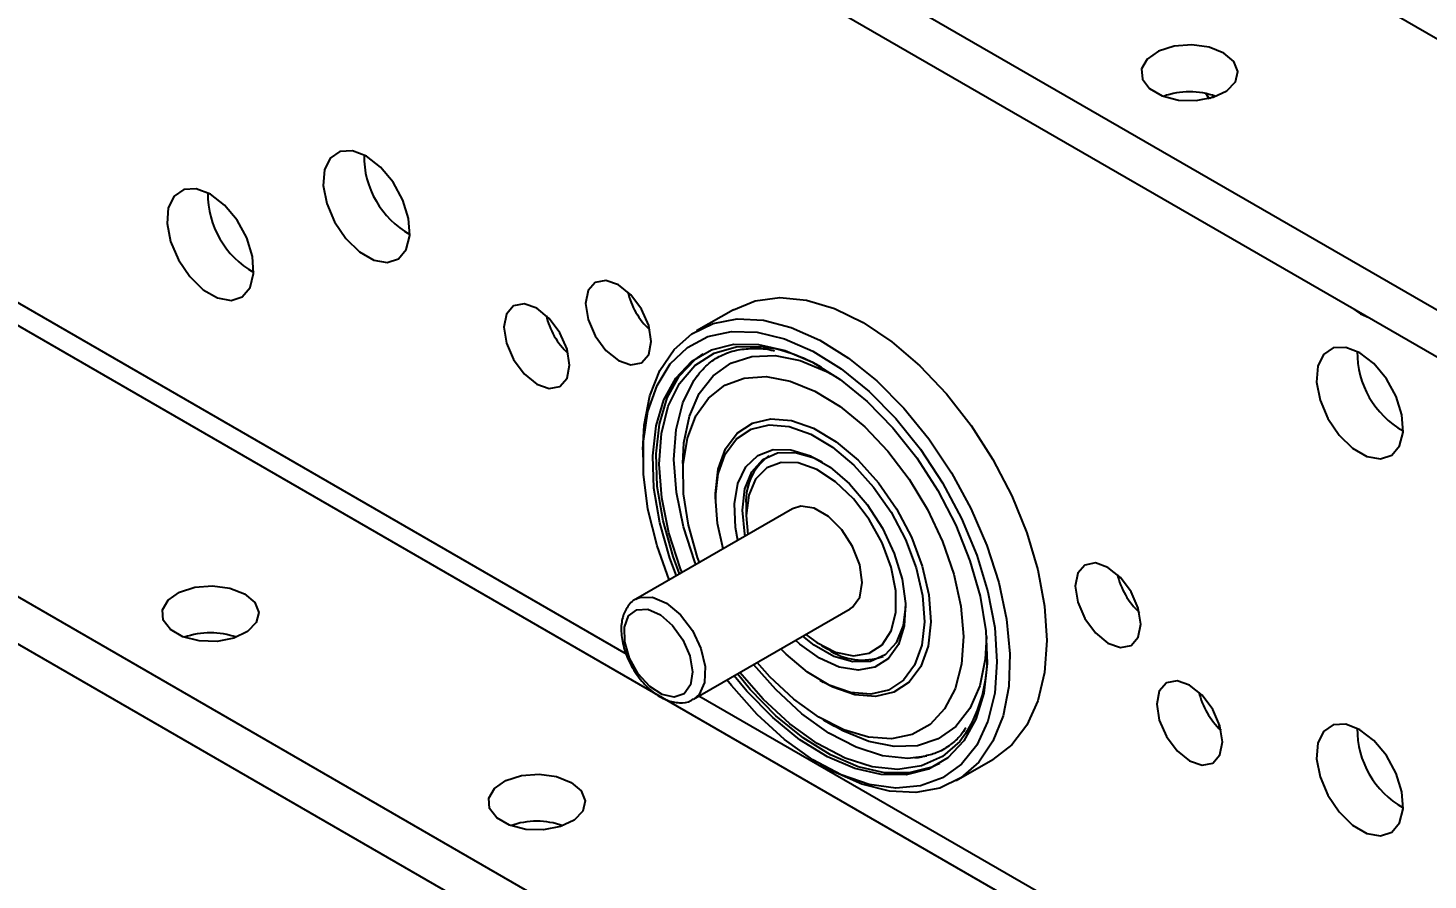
# Model space of a CAD drawing. Header units: inches. Extents: x 0 to 11, y 0 to 8.4.
# Drawn here: x 6.6339 to 6.8867, y 5.04 to 5.1938 of the extents above; entities that cross this region are included whole.
import ezdxf

# ---------------------------------------------------------------- set-up
doc = ezdxf.new("R2010")
doc.units = ezdxf.units.IN
doc.header["$MEASUREMENT"] = 0
doc.header["$PDSIZE"] = -1
doc.layers.add('OBJ', color=50, linetype='Continuous')
doc.dimstyles.get("Standard").update_dxf_attribs({"dimtxt": 0.18, "dimasz": 0.18, "dimexe": 0.18, "dimexo": 0.0625, "dimgap": 0.09, "dimtad": 0, "dimtih": 1, "dimtoh": 1, "dimdec": 4, "dimzin": 0, "dimdsep": 46, "dimtxsty": 'Standard', "dimcen": 0.09, "dimadec": 0, "dimazin": 0, "dimtfac": 1, "dimtdec": 4, "dimtofl": 0, "dimtmove": 0, "dimatfit": 3, "dimfxl": 1, "dimtolj": 1, "dimtzin": 0, "dimarcsym": 0})

# ---------------------------------------------------------------- blocks, each defined once
blk = doc.blocks.new('*D8')
at = {"layer": 'Defpoints', "color": 0, "transparency": 16777216}
for p in [(5.711596441947764, 7.075144194756552), (5.711596441947764, 4.366810861423873), (9.602395316461589, 4.366810861423874)]:
    blk.add_point(p, dxfattribs=at)
at = {"layer": 'OBJ', "color": 0, "lineweight": -2, "transparency": 16777216}
for p, q in [((5.761596441947764, 7.075144194756552), (9.727395316461589, 7.075144194756553)), ((9.602395316461589, 6.945144194756553), (9.602395316461589, 5.843477528090212)), ((9.602395316461589, 4.496810861423874), (9.602395316461589, 5.598477528090213)), ((5.761596441947764, 4.366810861423873), (9.727395316461589, 4.366810861423874))]:
    blk.add_line(p, q, dxfattribs=at)
at = {"layer": 'OBJ', "color": 0, "transparency": 16777216}
for points in [[(9.580728649794922, 6.945144194756553), (9.624061983128255, 6.945144194756553), (9.602395316461589, 7.075144194756553)], [(9.580728649794922, 4.496810861423874), (9.624061983128255, 4.496810861423874), (9.602395316461589, 4.366810861423874)]]:
    blk.add_solid(points, dxfattribs=at)
at = {"layer": 'OBJ', "color": 0, "transparency": 16777216, "insert": (9.602395316461589, 5.720977528090209), "char_height": 0.125, "attachment_point": 5}
blk.add_mtext('\\A1;32.500000', dxfattribs=at)

msp = doc.modelspace()

# ---------------------------------------------------------------- linework, layer by layer
at = {"color": 7, "linetype": 'Continuous', "lineweight": 25}
for p, q in [((5.805050289265672, 5.76829356582965), (7.675936981155074, 4.688253667897538)), ((5.805050289265672, 5.759787932372507), (7.675936981155074, 4.679748034440395)), ((5.955605012314756, 5.730364660926336), (7.601689476122015, 4.780100326915495)), ((6.741967781976621, 5.08077719549454), (5.841878767452475, 5.600387523362511)), ((5.840111000499508, 5.597325661193017), (7.685070443745262, 4.53225324531107)), ((7.675936981155076, 4.488541394323814), (5.805050289265675, 5.568581292255926)), ((7.675936981155076, 4.480035760866671), (5.805050289265675, 5.560075658798783)), ((6.846556031666044, 5.182003776826113), (6.84712906954064, 5.181074986310348)), ((6.847292449590569, 5.181169303605572), (6.848043335708465, 5.181602780934609)), ((6.761252213738373, 5.142982135245004), (6.754623087664752, 5.139155222220838)), ((6.744913052592791, 5.117693746917589), (6.744913052592791, 5.116333066731218)), ((6.752131434317404, 5.115227514079791), (6.752131434317404, 5.112846323753641)), ((6.758023990827291, 5.109444623287714), (6.758023990827291, 5.108764283194527)), ((6.771937426635983, 5.107036070017379), (6.743653155388521, 5.090707907780925)), ((6.763592456729055, 5.107199318958919), (6.763592456729055, 5.105838638772549)), ((6.763592456729055, 5.105838638772549), (6.763892300195886, 5.102391717381337)), ((6.743653155388521, 5.090707907780925), (6.743997197307231, 5.090881860071216)), ((6.754068975520147, 5.072665223147995), (6.78235324676761, 5.088993385384449)), ((6.777143133977646, 5.082365633952061), (6.77830656953435, 5.081693778546065)), ((6.776877106999247, 5.07610618953124), (6.77746626687962, 5.075765964197449)), ((7.685070443745262, 4.536335617620341), (6.755044314150023, 5.073228274154144)), ((6.777465309173468, 5.068962010393598), (6.779527368754776, 5.067771221725327)), ((6.848794398377812, 5.067526215835278), (6.849043539268671, 5.067962991116733)), ((6.776874976103059, 5.060967392317675), (6.778053295863805, 5.060286941650091)), ((6.801494278257068, 5.057963141372649), (6.808123404330688, 5.061790054396816))]:
    msp.add_line(p, q, dxfattribs=at)
at = {"color": 7, "linetype": 'Continuous', "lineweight": 25, "flags": 128}
for points in [[(6.849800558468794, 5.189324146528719), (6.84714768292604, 5.190373229558976), (6.844017479396562, 5.190798238690562), (6.840832699212069, 5.190541774085196), (6.838023464583957, 5.189638472708957), (6.835969178215255, 5.188210330418066), (6.834947282863253, 5.186450225742522), (6.835095791157755, 5.184595870571832), (6.836394646230676, 5.182897705847136), (6.838668430507213, 5.181585078124357), (6.841610056821348, 5.180835265050979), (6.844822242239241, 5.180749533037421), (6.84787116332087, 5.181339460667169), (6.850345046379512, 5.182525374944926), (6.851909779799832, 5.184147111576101), (6.852354037662931, 5.185985646042301), (6.851617820482681, 5.187792674076197), (6.849800558468794, 5.189324146528719)], [(6.695032561736608, 5.17067791885069), (6.692487859475147, 5.171656590559721), (6.690218915188839, 5.171548500728568), (6.688471604197405, 5.170365362567622), (6.687435274759087, 5.168235387454904), (6.687222229248838, 5.165389391243845), (6.687855554453434, 5.162135781784093), (6.689266619759905, 5.158827138145566), (6.691302514347359, 5.155822003205394), (6.693742617447087, 5.153446029963818), (6.696322506026131, 5.151956691988584), (6.698762609125859, 5.151515382158772), (6.700798503713314, 5.152169923242067), (6.702209569019783, 5.153849385555842), (6.702842894224379, 5.156371773298859), (6.70262984871413, 5.159463746620283), (6.701593519275813, 5.162790242233828), (6.699846208284378, 5.165990782723868), (6.69757726399807, 5.168718539866805), (6.695032561736608, 5.17067791885069)], [(6.666836678836777, 5.163819732576719), (6.664291976575321, 5.164798404285747), (6.662023032289018, 5.164690314454595), (6.660275721297586, 5.163507176293653), (6.659239391859272, 5.161377201180938), (6.659026346349023, 5.158531204969885), (6.659659671553618, 5.155277595510141), (6.661070736860085, 5.151968951871621), (6.663106631447535, 5.148963816931455), (6.665546734547257, 5.146587843689885), (6.668126623126297, 5.145098505714655), (6.67056672622602, 5.144657195884843), (6.672602620813468, 5.145311736968136), (6.674013686119936, 5.146991199281909), (6.67464701132453, 5.14951358702492), (6.674433965814281, 5.152605560346336), (6.673397636375967, 5.155932055959873), (6.671650325384536, 5.159132596449906), (6.669381381098233, 5.161860353592838), (6.666836678836777, 5.163819732576719)], [(6.740493635210375, 5.147495827800621), (6.738227376541013, 5.148283559035635), (6.736306135210374, 5.147910261236486), (6.735022402794955, 5.146432765609143), (6.734571615917938, 5.144076007469336), (6.735022402794955, 5.141198781879785), (6.736306135210375, 5.138239120354386), (6.738227376541013, 5.135647604530982), (6.740493635210375, 5.133818769201535), (6.742759893879738, 5.133031037966521), (6.744681135210375, 5.13340433576567), (6.745964867625795, 5.134881831393013), (6.746415654502812, 5.137238589532821), (6.745964867625795, 5.14011581512237), (6.744681135210375, 5.14307547664777), (6.742759893879737, 5.145666992471175), (6.740493635210375, 5.147495827800621)], [(6.725762243935655, 5.143241628779727), (6.723495985266293, 5.14402936001474), (6.721574743935656, 5.143656062215591), (6.720291011520235, 5.142178566588247), (6.719840224643218, 5.13982180844844), (6.720291011520236, 5.136944582858891), (6.721574743935656, 5.13398492133349), (6.723495985266293, 5.131393405510086), (6.725762243935656, 5.129564570180639), (6.728028502605018, 5.128776838945627), (6.729949743935656, 5.129150136744776), (6.731233476351075, 5.130627632372119), (6.731684263228093, 5.132984390511925), (6.731233476351075, 5.135861616101476), (6.729949743935656, 5.138821277626874), (6.728028502605017, 5.14141279345028), (6.725762243935655, 5.143241628779727)], [(6.761252213738377, 5.142982135244998), (6.765205296326216, 5.144598519074355), (6.769640007739529, 5.145176592664427), (6.774445245961514, 5.144701022184072), (6.779502690079476, 5.143183517756843), (6.784687809034534, 5.140661445378048), (6.789872927989592, 5.137196906839931), (6.794930372107554, 5.132875210579442), (6.799735610329539, 5.127802771101405), (6.804170321742852, 5.12210448870023), (6.808125309034534, 5.115920674000148), (6.811503187291613, 5.10940359304198), (6.814220781940865, 5.102713717987868), (6.816211176782845, 5.096015775764066), (6.817425361690803, 5.089474691937321), (6.817833439402654, 5.083251529700059), (6.817425361690801, 5.077499523960053), (6.816211176782845, 5.072360308188434), (6.814220781940865, 5.067960426933579), (6.811503187291613, 5.064408219874352), (6.808125309034534, 5.061791154137651), (6.808123404330693, 5.06179005439681)], [(6.872702811133239, 5.143445250721225), (6.874448181031925, 5.142233340103302), (6.875983301531715, 5.141551463924571)], [(6.744913052592791, 5.117693746917589), (6.745154440515205, 5.122165306742598), (6.746184181179131, 5.127458060684533), (6.747998777862332, 5.13203922831837), (6.750553549172164, 5.13579600609294), (6.753785588160181, 5.138635889671404), (6.757615311299974, 5.140488951695025), (6.76194841809772, 5.141309563626823), (6.766678213083303, 5.141077519277581), (6.771688233006886, 5.13979853234929), (6.776855114550647, 5.137504095744835), (6.782051631943085, 5.134250706108222)], [(6.749680210656516, 5.0941872527272), (6.747471960983053, 5.100384219285357), (6.745842497353492, 5.106959781806013), (6.745016893185102, 5.113300152748011), (6.745016531192175, 5.119241119834402), (6.745841420750138, 5.124628815138291), (6.747470197652731, 5.129323700181335), (6.749860677433738, 5.133204179907028), (6.752950947922489, 5.136169751928799), (6.756660972736571, 5.138143609489023), (6.760894664182088, 5.139074630713715), (6.765542371874453, 5.138938702642196), (6.770483722625764, 5.137739345740117), (6.775590738047134, 5.135507622721251), (6.780731149121741, 5.132301334039516)], [(6.750966885204623, 5.094930034133275), (6.749792597009217, 5.098098276440172), (6.747964441592138, 5.104512402588177), (6.746925031913598, 5.110745582487652), (6.746702720360089, 5.116627791239626), (6.747303571011269, 5.12199857752312), (6.748711194227674, 5.126711440288916), (6.750887193717359, 5.130637824926278), (6.753772213886655, 5.133670629897619), (6.757287558906029, 5.135727128189255), (6.76133733932717, 5.13675122388868), (6.765811087697183, 5.136714982334833), (6.770586771822725, 5.135619392102828), (6.77553412349013, 5.133494338038203), (6.780518191842692, 5.130397786076238)], [(6.751986048827923, 5.09551838476961), (6.751715291557448, 5.096214275490871), (6.749616464683459, 5.102694666664767), (6.748318916832473, 5.109046301395574), (6.747859976093722, 5.115086454716478), (6.74825284535667, 5.120641362413717), (6.749486222487914, 5.125551219906636), (6.751524625472997, 5.12967477953452), (6.754309413169344, 5.13289341399462), (6.757760472305186, 5.13511452903367), (6.761778522192509, 5.136274227215974), (6.766247970851701, 5.136339146136283), (6.768180245569433, 5.136048028727637)], [(6.874343056332496, 5.135209241329652), (6.871798354071035, 5.136187913038682), (6.869529409784727, 5.136079823207528), (6.867782098793293, 5.134896685046584), (6.866745769354975, 5.132766709933866), (6.866532723844726, 5.129920713722806), (6.867166049049322, 5.126667104263054), (6.868577114355792, 5.123358460624528), (6.870613008943245, 5.120353325684357), (6.873053112042973, 5.117977352442781), (6.875633000622019, 5.116488014467548), (6.878073103721746, 5.116046704637735), (6.880108998309201, 5.116701245721029), (6.881520063615669, 5.118380708034806), (6.882153388820266, 5.120903095777822), (6.881940343310017, 5.123995069099244), (6.880904013871699, 5.12732156471279), (6.879156702880264, 5.13052210520283), (6.876887758593957, 5.133249862345767), (6.874343056332496, 5.135209241329652)], [(6.751556140855613, 5.095270204179869), (6.750381852660206, 5.098438446486766), (6.748553697243127, 5.10485257263477), (6.747514287564587, 5.111085752534245), (6.747291976011079, 5.116967961286219), (6.747892826662259, 5.122338747569714), (6.749300449878663, 5.127051610335508), (6.751476449368349, 5.130977994972871), (6.754361469537644, 5.134010799944211), (6.75582440033816, 5.135032910106325)], [(6.752131434317404, 5.115227514079791), (6.752330981666599, 5.118924003535133), (6.753317408025694, 5.123751024343171), (6.755100346090949, 5.127838443499954), (6.757625622191464, 5.131062066842733), (6.760816507090774, 5.133323946207471), (6.76457604736588, 5.134555355534239), (6.768790011287942, 5.134718879073764), (6.773330359695557, 5.133809548246044), (6.778059136399888, 5.131854992608137), (6.779886829764339, 5.130842965977028)], [(6.782051631943085, 5.134250706108222), (6.787149829679743, 5.130118472689681), (6.792024173212397, 5.125209144790074), (6.796554640026256, 5.119643606355416), (6.800629674992603, 5.113558899412929), (6.804148937226302, 5.107104849641524), (6.807025770811398, 5.100440377166334), (6.809189338557362, 5.093729583417815), (6.810586366245817, 5.087137710409904), (6.811182454418608, 5.080827071933228), (6.810962925406614, 5.074953056850889), (6.809933184742689, 5.069660302908955), (6.808118588059489, 5.065079135275117), (6.805563816749657, 5.061322357500547), (6.80233177776164, 5.058482473922083), (6.798502054621847, 5.056629411898462), (6.7941689478241, 5.055808799966664), (6.789439152838519, 5.056040844315906), (6.784429132914935, 5.057319831244198), (6.779262251371174, 5.059614267848651), (6.778053295863805, 5.060286941650091)], [(6.754495865559018, 5.096967271128058), (6.754310373744854, 5.097446335751972), (6.752254958098487, 5.103792689316665), (6.750984248166247, 5.110012949580867), (6.75053479995931, 5.11592817098198), (6.750919543284282, 5.121368183370107), (6.752127409776203, 5.12617648749345), (6.754123651315258, 5.130214757196836), (6.75471128895689, 5.131052137325953)], [(6.755122372845386, 5.097328946086011), (6.754795466750235, 5.098248586192452), (6.753140452598113, 5.104089046874821), (6.752267391711174, 5.109740839798403), (6.752204344984682, 5.115022311688322), (6.752953338792303, 5.119763711692427), (6.754490299856785, 5.12381264731335), (6.756765828984901, 5.127038982428758), (6.75970678879816, 5.129339019973403), (6.763218654428333, 5.130638834848126), (6.767188551624496, 5.13089664993336), (6.771488884624323, 5.130104178840136), (6.775981437186871, 5.128286892241437), (6.780521814976295, 5.125503199223814)], [(6.780731149121741, 5.132301334039516), (6.785771821902887, 5.128203520887583), (6.790582205613284, 5.123320314473606), (6.79503771384161, 5.117778187278672), (6.799022951265123, 5.11172067748599), (6.802434702327901, 5.105304671417325), (6.805184604469532, 5.09869634025968), (6.807201436669001, 5.092066836318846), (6.808432964031738, 5.085587860264569), (6.808847290645939, 5.079427214173407), (6.80843368566993, 5.073744455543081), (6.807202861255334, 5.068686764837103), (6.805186695107968, 5.064385133588073), (6.802437404872005, 5.060950971785799), (6.799026195720418, 5.058473222417077), (6.795041416178411, 5.057016057889057), (6.790586269943013, 5.0566172179976), (6.785776142961539, 5.057287032486393), (6.780735614996166, 5.059008153512014), (6.775595233073529, 5.061736004943964), (6.770488130385307, 5.065399936863029), (6.765546578208488, 5.06990505535708), (6.760898560148773, 5.075134680223552), (6.76009955630628, 5.076146603332568)], [(6.780518191842692, 5.130397786076238), (6.785403024488253, 5.126414202082349), (6.790055375926049, 5.121652247843457), (6.794348342136632, 5.116241817057715), (6.798164822192708, 5.110330492173015), (6.801400712467163, 5.104079518722538), (6.80396774630865, 5.097659406966943), (6.805795901725728, 5.091245280818939), (6.806835311404268, 5.085012100919464), (6.807057622957776, 5.07912989216749), (6.806456772306595, 5.073759105883995), (6.805049149090191, 5.0690462431182), (6.802873149600505, 5.065119858480838), (6.79998812943121, 5.062087053509497), (6.796472784411837, 5.06003055521786), (6.792423003990694, 5.059006459518435), (6.787949255620682, 5.059042701072282), (6.783173571495141, 5.060138291304288), (6.778226219827737, 5.062263345368913), (6.773242151475174, 5.065359897330877), (6.768357318829612, 5.069343481324768), (6.763704967391816, 5.074105435563658), (6.761386449897029, 5.076889511189268)], [(6.758023990827291, 5.109444623287714), (6.758026492364774, 5.109803348138973), (6.758516214501429, 5.114180796892845), (6.759834282985421, 5.117860639042838), (6.761923091899205, 5.120682047829156), (6.764691350270032, 5.122521714149215), (6.768018071923517, 5.123299235757131), (6.771757863160023, 5.122980631227674), (6.775747277157006, 5.121579825107616), (6.779811957379464, 5.119158039346217)], [(6.780521814976295, 5.125503199223814), (6.78496408651461, 5.121842569971283), (6.78916547353946, 5.117422660119995), (6.792990940014954, 5.112385529209288), (6.796317532300964, 5.106893074771193), (6.799038330984291, 5.10112182881056), (6.80106588735657, 5.09525728392116), (6.802335034087717, 5.0894879314011), (6.802804979757537, 5.083999202987416), (6.802460619925529, 5.078967510927464), (6.801313022600033, 5.074554577944141), (6.799399072503338, 5.070902239334504), (6.796780285566354, 5.06812788426662), (6.79354083175598, 5.06632068279512), (6.789784829783116, 5.065538719862269), (6.785633000641615, 5.065807128400125), (6.781218787536224, 5.067117281537438), (6.776684066908175, 5.069427069874378), (6.772174588409635, 5.072662254913292), (6.767835290389958, 5.076718855145113), (6.76554271653785, 5.079288872849167)], [(6.759401552573248, 5.099799263960712), (6.758375534056852, 5.104376389870294), (6.758026416560608, 5.10911213759575), (6.758501298632517, 5.113356936387382), (6.759779425647297, 5.116925268169195), (6.761804937321268, 5.119661179719563), (6.764489309074796, 5.121445098575378), (6.767715220981207, 5.122199058922448), (6.771341685210547, 5.121890109075702), (6.775210207874287, 5.120531751625948), (6.779151715968792, 5.118183353311865)], [(6.779151715968792, 5.118183353311865), (6.782993946676878, 5.114947550408643), (6.786568976079531, 5.110965763030256), (6.789720558236962, 5.106412014391877), (6.792310953885924, 5.101485325160312), (6.794226950306457, 5.09640101529586), (6.795384809261013, 5.091381293536823), (6.795733926757256, 5.086645545811366), (6.795259044685349, 5.082400747019733), (6.793980917670569, 5.078832415237921), (6.791955405996597, 5.076096503687552), (6.789271034243068, 5.074312584831738), (6.786045122336658, 5.073558624484668), (6.782418658107319, 5.073867574331414), (6.778550135443579, 5.075225931781167), (6.774608627349073, 5.07757433009525), (6.770766396640989, 5.080810132998474), (6.769823690704347, 5.081760226631241)], [(6.779811957379464, 5.119158039346217), (6.783774257797177, 5.115821117602269), (6.787461006868663, 5.111714899368309), (6.790711075968514, 5.107018846084979), (6.793382421481505, 5.101938197814929), (6.79535829279018, 5.096695003267213), (6.796552334837068, 5.091518415203205), (6.796912362255068, 5.086634675361328), (6.796422640118412, 5.082257226607457), (6.795104571634422, 5.078577384457462), (6.793015762720638, 5.075755975671145), (6.790247504349812, 5.073916309351086), (6.786920782696326, 5.07313878774317), (6.78318099145982, 5.073457392272628), (6.779191577462838, 5.074858198392684), (6.77746626687962, 5.075765964197449)], [(6.762057090794157, 5.101332273544615), (6.761635520395687, 5.103655230303647), (6.761442491587273, 5.107907932824078), (6.762081712107415, 5.111619964446269), (6.763518721412418, 5.114591208584643), (6.765676049958693, 5.116661484698624), (6.768437395605908, 5.117719183667034), (6.771653893495471, 5.117707284664711), (6.775152141393598, 5.116626429169952), (6.778743547850614, 5.114534886382248)], [(6.763390149448059, 5.102101831925002), (6.763313665505876, 5.102488819285971), (6.762885349984417, 5.106807108423159), (6.763313169375298, 5.110631230959832), (6.76457226037058, 5.11373894279428), (6.766589449178225, 5.115949635010757), (6.769247504116918, 5.117134830213181), (6.772391948695259, 5.117225649164396), (6.775840039223944, 5.116216813797072), (6.777255431450077, 5.115518783532716)], [(6.774308120327512, 5.084349032748406), (6.77629434432719, 5.082886512002159), (6.779684893167511, 5.081175518399155), (6.782915872335257, 5.080522594246861), (6.785784267526607, 5.080968765171052), (6.788109846922469, 5.082485996611657), (6.789746485816517, 5.084978955337281), (6.790591348167904, 5.088290999582727), (6.790591348167904, 5.09221402142721), (6.789746485816517, 5.096501522980376), (6.788109846922468, 5.10088410475131), (6.785784267526607, 5.105086393009338), (6.782915872335257, 5.108844342528271), (6.779684893167511, 5.111921827519065), (6.77629434432719, 5.114125478281548), (6.772957266467495, 5.115316831333855), (6.769883340463267, 5.115421029582218), (6.767265712390459, 5.114431525867478), (6.765268857447849, 5.112410494347173), (6.764018245375401, 5.109484923864557), (6.763592456729055, 5.105838638772549), (6.763592456729055, 5.105838638772549)], [(6.778743547850614, 5.114534886382248), (6.78223449921482, 5.111545411914659), (6.785436797394571, 5.107819169109528), (6.788177805666114, 5.103557040680986), (6.790309755564046, 5.098988799075823), (6.791717713117535, 5.094360719381418), (6.792325774970437, 5.089922302572033), (6.79210116035087, 5.085912824846702), (6.791055978291116, 5.082548438187412), (6.789246574826548, 5.080010517549804), (6.78677049536629, 5.078435882892369), (6.783761225994954, 5.077909423177066), (6.780380997203269, 5.078459519983419), (6.776812038000334, 5.080056517450207), (6.773246751900569, 5.082614321030631), (6.772480973797831, 5.083294243508641)], [(6.78235324676761, 5.088993385384449), (6.782787786914501, 5.089290094728279), (6.784066826539179, 5.091109938694381), (6.784511032339156, 5.093762602118505), (6.784066826539179, 5.096928134642557), (6.782787786914501, 5.100224726325853), (6.780828184520477, 5.103254759558875), (6.778424376326473, 5.105652767615192), (6.77586629707712, 5.107129515332386), (6.773462488883116, 5.107506885141285), (6.771937426635983, 5.107036070017379)], [(6.828881982858693, 5.096470320811703), (6.826615724189331, 5.097258052046716), (6.824694482858694, 5.096884754247567), (6.823410750443273, 5.095407258620224), (6.822959963566256, 5.093050500480417), (6.823410750443273, 5.090173274890867), (6.824694482858694, 5.087213613365468), (6.826615724189331, 5.084622097542063), (6.828881982858693, 5.082793262212617), (6.831148241528055, 5.082005530977603), (6.833069482858694, 5.082378828776752), (6.834353215274113, 5.083856324404096), (6.83480400215113, 5.086213082543902), (6.834353215274113, 5.089090308133452), (6.833069482858693, 5.092049969658851), (6.831148241528055, 5.094641485482256), (6.828881982858693, 5.096470320811703)], [(6.673023863172158, 5.091662886932833), (6.674841125186046, 5.090131414480309), (6.675577342366297, 5.088324386446414), (6.675133084503197, 5.086485851980214), (6.673568351082876, 5.084864115349038), (6.671094468024236, 5.083678201071283), (6.668045546942605, 5.083088273441534), (6.664833361524712, 5.083174005455093), (6.661891735210578, 5.08392381852847), (6.659617950934041, 5.085236446251249), (6.65831909586112, 5.086934610975947), (6.658170587566619, 5.088788966146636), (6.659192482918621, 5.09054907082218), (6.661246769287321, 5.091977213113069), (6.664056003915436, 5.09288051448931), (6.667240784099927, 5.093136979094675), (6.670370987629406, 5.092711969963091), (6.673023863172158, 5.091662886932833)], [(6.743997197307231, 5.090881860071216), (6.744387124289767, 5.091026143608069), (6.746658187051512, 5.091074593535338)], [(6.746658187051512, 5.091074593535338), (6.74919494945966, 5.089990708724722), (6.751691440529163, 5.087905221680816), (6.753846546592754, 5.085069672919627), (6.755400330053187, 5.081826071469997), (6.756165381693731, 5.078565643537208), (6.756049424995576, 5.075681644848749), (6.75506644604786, 5.073521928209734), (6.754119662217074, 5.072695059055272)], [(6.745832136293986, 5.088892168950812), (6.74808986130902, 5.08790032571754), (6.750292577235579, 5.085977396030977), (6.752142795082112, 5.083383082200613), (6.753390632676033, 5.080467760684829), (6.753867562635778, 5.077625161808685), (6.753509172927521, 5.075239194301789), (6.752363866067268, 5.073632096297048), (6.750586322092862, 5.073020915285243), (6.748416608167758, 5.073488194648687), (6.746147756180339, 5.074970825720063), (6.74408618716365, 5.077268570957638), (6.742510327436945, 5.080071107134833), (6.741633005588453, 5.082999936211529), (6.741572708795221, 5.085659503591716), (6.742337580473293, 5.087690619963527), (6.743824320464245, 5.088818971806146), (6.745832136293986, 5.088892168950812)], [(6.792343641990512, 5.089382400180771), (6.791920313070039, 5.085976877563765), (6.790661222074759, 5.082869165729317), (6.788644033267112, 5.08065847351284), (6.785985978328419, 5.079473278310416), (6.782841533750079, 5.0793824593592), (6.779393443221394, 5.080391294726526), (6.775842097230591, 5.082441154567809), (6.77381456577667, 5.084064109770962)], [(6.806929967305935, 5.083997802040053), (6.806732662510165, 5.079895210291318), (6.80574623615107, 5.075068189483279), (6.803963298085815, 5.070980770326497), (6.8014380219853, 5.067757146983718), (6.79824713708599, 5.06549526761898), (6.794487596810884, 5.064263858292212), (6.790273632888822, 5.064100334752688), (6.785733284481208, 5.065009665580407), (6.781004507776878, 5.066964221218314), (6.779527368754776, 5.067771221725327)], [(6.796197423215837, 5.062386018447304), (6.792757326080308, 5.061974861890123), (6.78820585293859, 5.062449979487081), (6.783404843722078, 5.063988358272866), (6.778492414724758, 5.066545741890728), (6.773609887584845, 5.070048559070199), (6.76889772371856, 5.074396040138589), (6.764915595906481, 5.078926843814682)], [(6.798525198631497, 5.061064943347948), (6.797062040062826, 5.060370725264454), (6.793012259641683, 5.059346629565028), (6.78853851127167, 5.059382871118875), (6.78376282714613, 5.06047846135088), (6.778815475478726, 5.062603515415505), (6.773831407126162, 5.06570006737747), (6.768946574480601, 5.06968365137136), (6.764294223042805, 5.074445605610252), (6.761975705548017, 5.077229681235861)], [(6.803245697110668, 5.066511537881683), (6.802110605425158, 5.065034378715011), (6.798981409043245, 5.062304670159087), (6.79523335211363, 5.060608151821661), (6.790974259410111, 5.059993629446457), (6.786326657275253, 5.060478781723353), (6.781424248760612, 5.062049651704655), (6.776408067233359, 5.064661048321078), (6.771422419103097, 5.068237846446525), (6.766610732389182, 5.072677148111188), (6.762405692903255, 5.077477907652392)], [(6.843613374133413, 5.075207619461168), (6.84134711546405, 5.075995350696182), (6.839425874133412, 5.075622052897033), (6.838142141717993, 5.074144557269689), (6.837691354840976, 5.071787799129882), (6.838142141717993, 5.068910573540331), (6.839425874133413, 5.065950912014933), (6.841347115464051, 5.063359396191528), (6.843613374133413, 5.061530560862082), (6.845879632802776, 5.060742829627068), (6.847800874133413, 5.061116127426216), (6.849084606548833, 5.06259362305356), (6.84953539342585, 5.064950381193367), (6.849084606548833, 5.067827606782918), (6.847800874133413, 5.070787268308317), (6.845879632802775, 5.073378784131721), (6.843613374133413, 5.075207619461168)], [(6.874343056332497, 5.067164173672506), (6.871798354071036, 5.068142845381536), (6.869529409784729, 5.068034755550383), (6.867782098793293, 5.066851617389438), (6.866745769354976, 5.06472164227672), (6.866532723844728, 5.06187564606566), (6.867166049049323, 5.058622036605909), (6.868577114355793, 5.055313392967382), (6.870613008943247, 5.05230825802721), (6.873053112042975, 5.049932284785634), (6.87563300062202, 5.048442946810401), (6.878073103721747, 5.048001636980588), (6.880108998309201, 5.048656178063883), (6.881520063615671, 5.05033564037766), (6.882153388820267, 5.052858028120676), (6.881940343310018, 5.055950001442099), (6.8809040138717, 5.059276497055643), (6.879156702880265, 5.062477037545683), (6.876887758593957, 5.06520479468862), (6.874343056332497, 5.067164173672506)], [(6.731949428271037, 5.057645882273554), (6.733766690284925, 5.05611440982103), (6.734502907465176, 5.054307381787136), (6.734058649602076, 5.052468847320934), (6.732493916181756, 5.05084711068976), (6.730020033123115, 5.049661196412004), (6.726971112041483, 5.049071268782256), (6.723758926623592, 5.049157000795814), (6.720817300309458, 5.049906813869192), (6.718543516032921, 5.051219441591971), (6.71724466096, 5.052917606316667), (6.717096152665497, 5.054771961487356), (6.7181180480175, 5.056532066162901), (6.720172334386201, 5.05796020845379), (6.722981569014314, 5.058863509830031), (6.726166349198806, 5.059119974435396), (6.729296552728284, 5.058694965303811), (6.731949428271037, 5.057645882273554)]]:
    msp.add_lwpolyline(points, dxfattribs=at)
at = {"color": 7, "linetype": 'Continuous', "lineweight": 25}
for centre, radius, start, end in [((6.673341185466025, 5.037850735967265), 0.3398358420225034, 21.17895598893203, 51.20079247492702), ((6.843613374133414, 5.168213366860012), 0.01410013832335404, 70.43682261243084, 109.5631773876867), ((6.710806158365546, 5.170733828361548), 0.01623268323724166, 179.3187949884041, 240.6758284788905), ((6.682610275465715, 5.163875642087598), 0.0162326832372264, 179.3187949885602, 240.6758284787392), ((6.755516254227448, 5.149329671862979), 0.01368724084612524, 193.0620283764924, 226.9325950908273), ((6.740784862952718, 5.145075472842076), 0.01368724084611265, 193.0620283764816, 226.9325950908239), ((6.761733245797545, 5.105928284219559), 0.03080199369019213, 59.89926837378037, 77.9183953207506), ((6.890116652961456, 5.135265150840525), 0.01623268323726597, 179.3187949885713, 240.6758284787346), ((6.773726342028226, 5.1083829297176), 0.01020277245090043, 126.4007685326696, 186.6618109354462), ((6.843899639077114, 5.09830070580531), 0.01368132499064477, 192.885152225172, 226.9378865771449), ((6.666836678836733, 5.070510982240928), 0.01413889602344615, 70.49262619988141, 109.5073737913452), ((6.784528547329732, 5.090621878047498), 0.01088083287892294, 235.2176031915589, 290.1057429944261), ((6.781175195938189, 5.080088750489606), 0.0259123083534677, 328.4012247143798, 1.545919221869265), ((6.858635993150482, 5.07704146352352), 0.01368724084611954, 193.062028376364, 226.9325950909308), ((6.890116652961434, 5.067220083183364), 0.01623268323724149, 179.3187949884543, 240.6758284788356), ((6.725762243935616, 5.036493977586023), 0.01413889601914842, 70.49262614304777, 109.5073738487069)]:
    msp.add_arc(centre, radius, start, end, dxfattribs=at)
for points, knots in [([(6.754365239570108, 5.130572449863827), (6.755076910172942, 5.131457523044539), (6.756476915586404, 5.133198647715662), (6.758924941513, 5.134761914315012), (6.761604010602615, 5.135739340292697), (6.76463467952173, 5.136051982688177), (6.767001812477434, 5.135990399626783), (6.76842502714814, 5.135629156777378), (6.768693145147738, 5.135561102595431)], [0, 0, 0, 0, 0.2095497598057965, 0.4122283496738952, 0.6093472467107081, 0.78503779398291, 0.9595034833094116, 1, 1, 1, 1]), ([(6.744122327135409, 5.090897355211811), (6.744051730268135, 5.090881643524773), (6.743254837532873, 5.090704291048044), (6.742126927536103, 5.089485318544227), (6.741138671608471, 5.087454103701073), (6.740895031133979, 5.084879722740508), (6.741376485408304, 5.081958605521025), (6.742592564532147, 5.078921526603371), (6.744417102968606, 5.076126221146153), (6.74667837266683, 5.073861599427848), (6.749121466832359, 5.072397395748427), (6.751464985595233, 5.071926497233748), (6.753232091578109, 5.072082750496032), (6.753923699031691, 5.072664435183402), (6.754077481370388, 5.072793775651242)], [0, 0, 0, 0, 0.00897613778162254, 0.1013220453683949, 0.1904750635468062, 0.284500137133865, 0.3848909274831018, 0.4865216855054746, 0.5881028126743101, 0.6904278904070966, 0.7945167584105981, 0.8877634161992227, 0.9750436403556206, 1, 1, 1, 1]), ([(6.803226208137185, 5.067496642794233), (6.802923778857619, 5.067047853557713), (6.802097195499372, 5.065821247077017), (6.800404468076119, 5.064334568326236), (6.798384963435977, 5.063030092798093), (6.796680695209512, 5.062600450052691), (6.795915075590232, 5.06240743881769)], [0, 0, 0, 0, 0.1586963180694553, 0.4337401977734503, 0.7456153864386522, 1, 1, 1, 1]), ([(6.795915075590232, 5.06240743881769), (6.795685002132759, 5.062329533395198), (6.795084604312773, 5.062126232039435), (6.794372228987459, 5.062067908179325), (6.793932837088562, 5.062031934120799)], [0, 0, 0, 0, 0.3832016869732227, 1, 1, 1, 1])]:
    msp.add_open_spline(points, degree=3, knots=knots, dxfattribs=at)

# ---------------------------------------------------------------- dimensions: what is measured, and where the dimension line sits
at = {"layer": 'OBJ'}
dim = msp.add_linear_dim(base=(9.602395316461589, 4.366810861423874), p1=(5.711596441947762, 7.075144194756549), p2=(5.711596441947762, 4.366810861423871), angle=90, dimstyle='Standard', override={"dimtxt": 0.125, "dimasz": 0.13, "dimexe": 0.125, "dimexo": 0.05, "dimgap": 0.06, "dimdec": 6, "dimlfac": 12, "dimzin": 1, "dimadec": 2, "dimtdec": 2, "dimtzin": 1}, dxfattribs=at)
dim.commit()
dim.dimension.update_dxf_attribs({"geometry": '*D8', "text_midpoint": (9.602395316461589, 5.720977528090209)})

doc.saveas('drawing.dxf')
